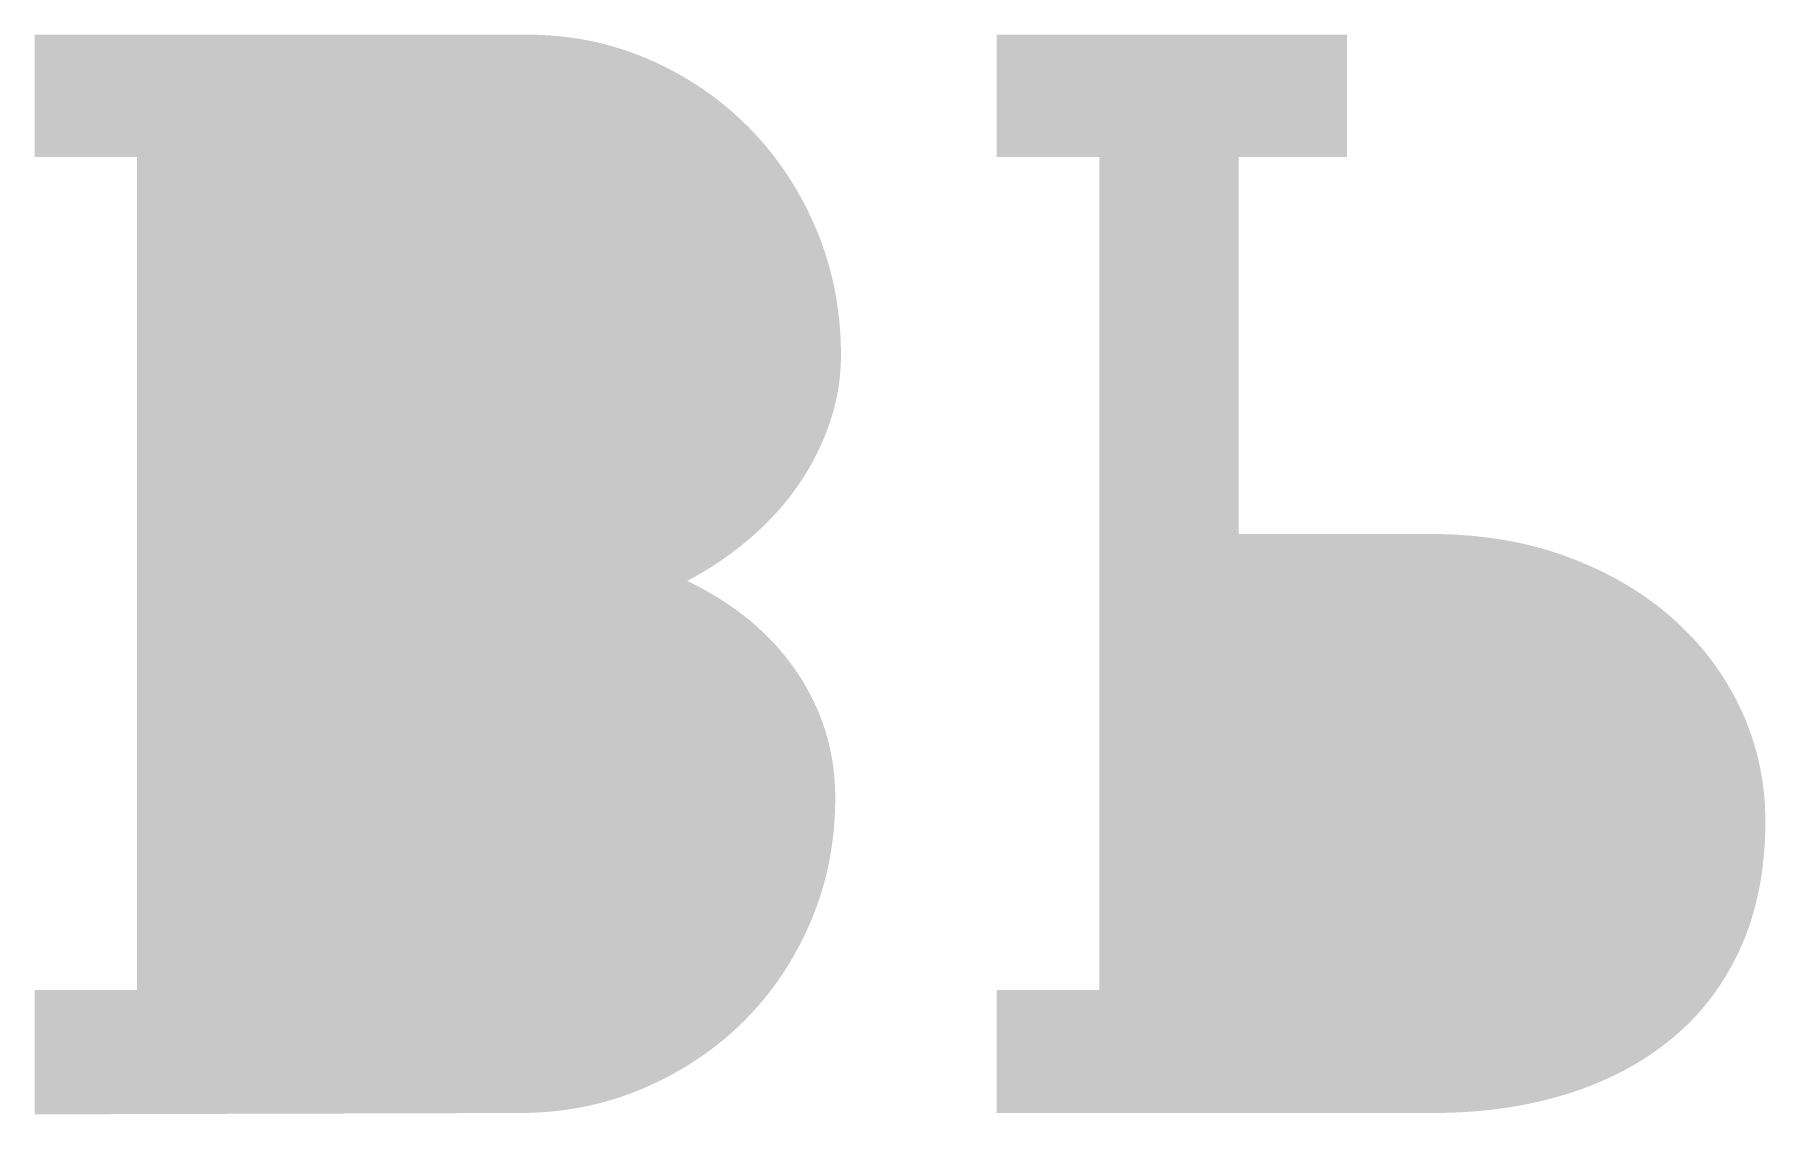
# Model space of a CAD drawing. Header units: inches. Extents: x 0 to 41, y 0 to 128.
# Drawn here: x 19.01 to 23.199, y 115.913 to 118.528 of the extents above; entities that cross this region are included whole.
import ezdxf

# ---------------------------------------------------------------- set-up
doc = ezdxf.new("R2010")
doc.units = ezdxf.units.IN
doc.header["$MEASUREMENT"] = 0
doc.layers.add('Paper', color=7, linetype='Continuous')

msp = doc.modelspace()

# ---------------------------------------------------------------- hatches: boundary and pattern name
at = {"layer": 'Paper', "linetype": 'ByBlock', "lineweight": 0}
h = msp.add_hatch(color=0, dxfattribs=at)
h.dxf.hatch_style = 2
edge = h.paths.add_edge_path()
edge.add_spline(control_points=[(19.0102, 118.2315), (19.0929, 118.2315), (19.1756, 118.2315), (19.2583, 118.2315)], knot_values=[0.082682, 0.082682, 0.082682, 0.082682, 0.165365, 0.165365, 0.165365, 0.165365], degree=3, periodic=0)
edge.add_spline(control_points=[(19.2583, 118.2315), (19.2583, 117.5591), (19.2583, 116.8868), (19.2583, 116.2144)], knot_values=[0.672368, 0.672368, 0.672368, 0.672368, 1.344736, 1.344736, 1.344736, 1.344736], degree=3, periodic=0)
edge.add_spline(control_points=[(19.2583, 116.2144), (19.1756, 116.2144), (19.0929, 116.2144), (19.0102, 116.2144)], knot_values=[0.082682, 0.082682, 0.082682, 0.082682, 0.165365, 0.165365, 0.165365, 0.165365], degree=3, periodic=0)
edge.add_spline(control_points=[(19.0102, 116.2144), (19.0102, 116.1139), (19.0102, 116.0134), (19.0102, 115.913)], knot_values=[0.100482, 0.100482, 0.100482, 0.100482, 0.200964, 0.200964, 0.200964, 0.200964], degree=3, periodic=0)
edge.add_spline(control_points=[(19.0102, 115.913), (19.4018, 115.9141), (19.7934, 115.9152), (20.185, 115.9164)], knot_values=[0.391594, 0.391594, 0.391594, 0.391594, 0.783188, 0.783188, 0.783188, 0.783188], degree=3, periodic=0)
edge.add_spline(control_points=[(20.185, 115.9164), (20.2906, 115.9164), (20.39, 115.9362), (20.483, 115.9758)], knot_values=[0.101988, 0.101988, 0.101988, 0.101988, 0.203976, 0.203976, 0.203976, 0.203976], degree=3, periodic=0)
edge.add_spline(control_points=[(20.483, 115.9758), (20.576, 116.0154), (20.657, 116.0694), (20.7259, 116.1377)], knot_values=[0.097893, 0.097893, 0.097893, 0.097893, 0.195786, 0.195786, 0.195786, 0.195786], degree=3, periodic=0)
edge.add_spline(control_points=[(20.7259, 116.1377), (20.7948, 116.2061), (20.849, 116.2867), (20.8887, 116.3798)], knot_values=[0.097841, 0.097841, 0.097841, 0.097841, 0.195681, 0.195681, 0.195681, 0.195681], degree=3, periodic=0)
edge.add_spline(control_points=[(20.8887, 116.3798), (20.9283, 116.4728), (20.9481, 116.5727), (20.9481, 116.6795)], knot_values=[0.102555, 0.102555, 0.102555, 0.102555, 0.205109, 0.205109, 0.205109, 0.205109], degree=3, periodic=0)
edge.add_spline(control_points=[(20.9481, 116.6795), (20.9481, 116.7909), (20.9171, 116.8925), (20.8551, 116.9844)], knot_values=[0.107889, 0.107889, 0.107889, 0.107889, 0.215779, 0.215779, 0.215779, 0.215779], degree=3, periodic=0)
edge.add_spline(control_points=[(20.8551, 116.9844), (20.793, 117.0762), (20.7046, 117.1497), (20.5898, 117.2049)], knot_values=[0.116364, 0.116364, 0.116364, 0.116364, 0.232727, 0.232727, 0.232727, 0.232727], degree=3, periodic=0)
edge.add_spline(control_points=[(20.5898, 117.2049), (20.6461, 117.2347), (20.6972, 117.2695), (20.7431, 117.3091)], knot_values=[0.061921, 0.061921, 0.061921, 0.061921, 0.123842, 0.123842, 0.123842, 0.123842], degree=3, periodic=0)
edge.add_spline(control_points=[(20.7431, 117.3091), (20.789, 117.3487), (20.8281, 117.392), (20.8602, 117.4391)], knot_values=[0.058507, 0.058507, 0.058507, 0.058507, 0.117014, 0.117014, 0.117014, 0.117014], degree=3, periodic=0)
edge.add_spline(control_points=[(20.8602, 117.4391), (20.8924, 117.4862), (20.9174, 117.5362), (20.9352, 117.589)], knot_values=[0.056027, 0.056027, 0.056027, 0.056027, 0.112053, 0.112053, 0.112053, 0.112053], degree=3, periodic=0)
edge.add_spline(control_points=[(20.9352, 117.589), (20.953, 117.6418), (20.9619, 117.6958), (20.9619, 117.7509)], knot_values=[0.054946, 0.054946, 0.054946, 0.054946, 0.109892, 0.109892, 0.109892, 0.109892], degree=3, periodic=0)
edge.add_spline(control_points=[(20.9619, 117.7509), (20.9619, 117.86), (20.9421, 117.9616), (20.9024, 118.0558)], knot_values=[0.10424, 0.10424, 0.10424, 0.10424, 0.208481, 0.208481, 0.208481, 0.208481], degree=3, periodic=0)
edge.add_spline(control_points=[(20.9024, 118.0558), (20.8628, 118.15), (20.8086, 118.2321), (20.7397, 118.3021)], knot_values=[0.099016, 0.099016, 0.099016, 0.099016, 0.198033, 0.198033, 0.198033, 0.198033], degree=3, periodic=0)
edge.add_spline(control_points=[(20.7397, 118.3021), (20.6707, 118.3722), (20.5901, 118.4273), (20.4976, 118.4675)], knot_values=[0.098316, 0.098316, 0.098316, 0.098316, 0.196632, 0.196632, 0.196632, 0.196632], degree=3, periodic=0)
edge.add_spline(control_points=[(20.4976, 118.4675), (20.4052, 118.5077), (20.3061, 118.5278), (20.2005, 118.5278)], knot_values=[0.101788, 0.101788, 0.101788, 0.101788, 0.203576, 0.203576, 0.203576, 0.203576], degree=3, periodic=0)
edge.add_spline(control_points=[(20.2005, 118.5278), (19.8037, 118.5278), (19.407, 118.5278), (19.0102, 118.5278)], knot_values=[0.39676, 0.39676, 0.39676, 0.39676, 0.79352, 0.79352, 0.79352, 0.79352], degree=3, periodic=0)
h = msp.add_hatch(color=0, dxfattribs=at)
h.dxf.hatch_style = 2
edge = h.paths.add_edge_path()
edge.add_spline(control_points=[(21.3391, 115.9164), (21.6911, 115.9164), (22.043, 115.9164), (22.395, 115.9164)], knot_values=[0.351974, 0.351974, 0.351974, 0.351974, 0.703948, 0.703948, 0.703948, 0.703948], degree=3, periodic=0)
edge.add_spline(control_points=[(22.395, 115.9164), (22.5122, 115.9164), (22.6198, 115.9316), (22.718, 115.962)], knot_values=[0.109141, 0.109141, 0.109141, 0.109141, 0.218281, 0.218281, 0.218281, 0.218281], degree=3, periodic=0)
edge.add_spline(control_points=[(22.718, 115.962), (22.8162, 115.9925), (22.9012, 116.0373), (22.9729, 116.0964)], knot_values=[0.096673, 0.096673, 0.096673, 0.096673, 0.193346, 0.193346, 0.193346, 0.193346], degree=3, periodic=0)
edge.add_spline(control_points=[(22.9729, 116.0964), (23.0447, 116.1555), (23.1004, 116.2293), (23.14, 116.3177)], knot_values=[0.093282, 0.093282, 0.093282, 0.093282, 0.186565, 0.186565, 0.186565, 0.186565], degree=3, periodic=0)
edge.add_spline(control_points=[(23.14, 116.3177), (23.1796, 116.4062), (23.1994, 116.5078), (23.1994, 116.6226)], knot_values=[0.104318, 0.104318, 0.104318, 0.104318, 0.208636, 0.208636, 0.208636, 0.208636], degree=3, periodic=0)
edge.add_spline(control_points=[(23.1994, 116.6226), (23.1994, 116.718), (23.1799, 116.8078), (23.1409, 116.8922)], knot_values=[0.092693, 0.092693, 0.092693, 0.092693, 0.185385, 0.185385, 0.185385, 0.185385], degree=3, periodic=0)
edge.add_spline(control_points=[(23.1409, 116.8922), (23.1018, 116.9766), (23.0467, 117.0504), (22.9755, 117.1136)], knot_values=[0.092764, 0.092764, 0.092764, 0.092764, 0.185529, 0.185529, 0.185529, 0.185529], degree=3, periodic=0)
edge.add_spline(control_points=[(22.9755, 117.1136), (22.9043, 117.1767), (22.8191, 117.2267), (22.7197, 117.2634)], knot_values=[0.099397, 0.099397, 0.099397, 0.099397, 0.198794, 0.198794, 0.198794, 0.198794], degree=3, periodic=0)
edge.add_spline(control_points=[(22.7197, 117.2634), (22.6204, 117.3002), (22.5099, 117.3185), (22.3881, 117.3185)], knot_values=[0.112638, 0.112638, 0.112638, 0.112638, 0.225277, 0.225277, 0.225277, 0.225277], degree=3, periodic=0)
edge.add_spline(control_points=[(22.3881, 117.3185), (22.2337, 117.3185), (22.0792, 117.3185), (21.9248, 117.3185)], knot_values=[0.154455, 0.154455, 0.154455, 0.154455, 0.30891, 0.30891, 0.30891, 0.30891], degree=3, periodic=0)
edge.add_spline(control_points=[(21.9248, 117.3185), (21.9248, 117.6229), (21.9248, 117.9272), (21.9248, 118.2315)], knot_values=[0.304317, 0.304317, 0.304317, 0.304317, 0.608634, 0.608634, 0.608634, 0.608634], degree=3, periodic=0)
edge.add_spline(control_points=[(21.9248, 118.2315), (22.012, 118.2315), (22.0993, 118.2315), (22.1866, 118.2315)], knot_values=[0.087276, 0.087276, 0.087276, 0.087276, 0.174552, 0.174552, 0.174552, 0.174552], degree=3, periodic=0)
edge.add_spline(control_points=[(22.1866, 118.2315), (22.1866, 118.3303), (22.1866, 118.429), (22.1866, 118.5278)], knot_values=[0.098759, 0.098759, 0.098759, 0.098759, 0.197519, 0.197519, 0.197519, 0.197519], degree=3, periodic=0)
edge.add_spline(control_points=[(22.1866, 118.5278), (21.9041, 118.5278), (21.6216, 118.5278), (21.3391, 118.5278)], knot_values=[0.282498, 0.282498, 0.282498, 0.282498, 0.564996, 0.564996, 0.564996, 0.564996], degree=3, periodic=0)
edge.add_spline(control_points=[(21.3391, 118.5278), (21.3391, 118.429), (21.3391, 118.3303), (21.3391, 118.2315)], knot_values=[0.098759, 0.098759, 0.098759, 0.098759, 0.197519, 0.197519, 0.197519, 0.197519], degree=3, periodic=0)
edge.add_spline(control_points=[(21.3391, 118.2315), (21.4218, 118.2315), (21.5045, 118.2315), (21.5871, 118.2315)], knot_values=[0.082682, 0.082682, 0.082682, 0.082682, 0.165365, 0.165365, 0.165365, 0.165365], degree=3, periodic=0)
edge.add_spline(control_points=[(21.5871, 118.2315), (21.5871, 117.5591), (21.5871, 116.8868), (21.5871, 116.2144)], knot_values=[0.672368, 0.672368, 0.672368, 0.672368, 1.344736, 1.344736, 1.344736, 1.344736], degree=3, periodic=0)
edge.add_spline(control_points=[(21.5871, 116.2144), (21.5045, 116.2144), (21.4218, 116.2144), (21.3391, 116.2144)], knot_values=[0.082682, 0.082682, 0.082682, 0.082682, 0.165365, 0.165365, 0.165365, 0.165365], degree=3, periodic=0)
h = msp.add_hatch(color=0, dxfattribs=at)
h.dxf.hatch_style = 2
edge = h.paths.add_edge_path()
edge.add_spline(control_points=[(19.5959, 117.3668), (19.5959, 117.655), (19.5959, 117.9433), (19.5959, 118.2315)], knot_values=[0.28824, 0.28824, 0.28824, 0.28824, 0.576479, 0.576479, 0.576479, 0.576479], degree=3, periodic=0)
edge.add_spline(control_points=[(19.5959, 118.2315), (19.7986, 118.2315), (20.0013, 118.2315), (20.2039, 118.2315)], knot_values=[0.202686, 0.202686, 0.202686, 0.202686, 0.405373, 0.405373, 0.405373, 0.405373], degree=3, periodic=0)
edge.add_spline(control_points=[(20.2039, 118.2315), (20.2591, 118.2315), (20.3102, 118.2177), (20.3572, 118.1902)], knot_values=[0.053569, 0.053569, 0.053569, 0.053569, 0.107139, 0.107139, 0.107139, 0.107139], degree=3, periodic=0)
edge.add_spline(control_points=[(20.3572, 118.1902), (20.4043, 118.1626), (20.4457, 118.1267), (20.4813, 118.0825)], knot_values=[0.05505, 0.05505, 0.05505, 0.05505, 0.1101, 0.1101, 0.1101, 0.1101], degree=3, periodic=0)
edge.add_spline(control_points=[(20.4813, 118.0825), (20.5169, 118.0383), (20.5447, 117.988), (20.5648, 117.9318)], knot_values=[0.057715, 0.057715, 0.057715, 0.057715, 0.115429, 0.115429, 0.115429, 0.115429], degree=3, periodic=0)
edge.add_spline(control_points=[(20.5648, 117.9318), (20.5849, 117.8755), (20.595, 117.8181), (20.595, 117.7595)], knot_values=[0.058581, 0.058581, 0.058581, 0.058581, 0.117162, 0.117162, 0.117162, 0.117162], degree=3, periodic=0)
edge.add_spline(control_points=[(20.595, 117.7595), (20.595, 117.709), (20.5846, 117.6602), (20.564, 117.6131)], knot_values=[0.050251, 0.050251, 0.050251, 0.050251, 0.100503, 0.100503, 0.100503, 0.100503], degree=3, periodic=0)
edge.add_spline(control_points=[(20.564, 117.6131), (20.5433, 117.566), (20.5154, 117.5241), (20.4804, 117.4874)], knot_values=[0.05058, 0.05058, 0.05058, 0.05058, 0.101161, 0.101161, 0.101161, 0.101161], degree=3, periodic=0)
edge.add_spline(control_points=[(20.4804, 117.4874), (20.4454, 117.4506), (20.404, 117.4213), (20.3564, 117.3995)], knot_values=[0.050972, 0.050972, 0.050972, 0.050972, 0.101944, 0.101944, 0.101944, 0.101944], degree=3, periodic=0)
edge.add_spline(control_points=[(20.3564, 117.3995), (20.3087, 117.3777), (20.2579, 117.3668), (20.2039, 117.3668)], knot_values=[0.052382, 0.052382, 0.052382, 0.052382, 0.104763, 0.104763, 0.104763, 0.104763], degree=3, periodic=0)
h = msp.add_hatch(color=0, dxfattribs=at)
h.dxf.hatch_style = 2
edge = h.paths.add_edge_path()
edge.add_spline(control_points=[(19.5959, 116.2144), (19.5959, 116.4986), (19.5959, 116.7828), (19.5959, 117.0671)], knot_values=[0.28422, 0.28422, 0.28422, 0.28422, 0.568441, 0.568441, 0.568441, 0.568441], degree=3, periodic=0)
edge.add_spline(control_points=[(19.5959, 117.0671), (19.7934, 117.0671), (19.9909, 117.0671), (20.1884, 117.0671)], knot_values=[0.197519, 0.197519, 0.197519, 0.197519, 0.395038, 0.395038, 0.395038, 0.395038], degree=3, periodic=0)
edge.add_spline(control_points=[(20.1884, 117.0671), (20.2436, 117.0671), (20.2949, 117.0561), (20.3426, 117.0343)], knot_values=[0.052947, 0.052947, 0.052947, 0.052947, 0.105895, 0.105895, 0.105895, 0.105895], degree=3, periodic=0)
edge.add_spline(control_points=[(20.3426, 117.0343), (20.3903, 117.0125), (20.4316, 116.9832), (20.4666, 116.9465)], knot_values=[0.050972, 0.050972, 0.050972, 0.050972, 0.101944, 0.101944, 0.101944, 0.101944], degree=3, periodic=0)
edge.add_spline(control_points=[(20.4666, 116.9465), (20.5017, 116.9097), (20.5295, 116.8672), (20.5502, 116.819)], knot_values=[0.051076, 0.051076, 0.051076, 0.051076, 0.102151, 0.102151, 0.102151, 0.102151], degree=3, periodic=0)
edge.add_spline(control_points=[(20.5502, 116.819), (20.5708, 116.7708), (20.5812, 116.7208), (20.5812, 116.6691)], knot_values=[0.051368, 0.051368, 0.051368, 0.051368, 0.102735, 0.102735, 0.102735, 0.102735], degree=3, periodic=0)
edge.add_spline(control_points=[(20.5812, 116.6691), (20.5812, 116.6129), (20.5708, 116.5575), (20.5502, 116.5029)], knot_values=[0.056678, 0.056678, 0.056678, 0.056678, 0.113355, 0.113355, 0.113355, 0.113355], degree=3, periodic=0)
edge.add_spline(control_points=[(20.5502, 116.5029), (20.5295, 116.4484), (20.5014, 116.3999), (20.4658, 116.3574)], knot_values=[0.056352, 0.056352, 0.056352, 0.056352, 0.112704, 0.112704, 0.112704, 0.112704], degree=3, periodic=0)
edge.add_spline(control_points=[(20.4658, 116.3574), (20.4302, 116.3149), (20.3885, 116.2804), (20.3409, 116.254)], knot_values=[0.054344, 0.054344, 0.054344, 0.054344, 0.108688, 0.108688, 0.108688, 0.108688], degree=3, periodic=0)
edge.add_spline(control_points=[(20.3409, 116.254), (20.2932, 116.2276), (20.2424, 116.2144), (20.1884, 116.2144)], knot_values=[0.053082, 0.053082, 0.053082, 0.053082, 0.106165, 0.106165, 0.106165, 0.106165], degree=3, periodic=0)
h = msp.add_hatch(color=0, dxfattribs=at)
h.dxf.hatch_style = 2
edge = h.paths.add_edge_path()
edge.add_spline(control_points=[(21.9248, 116.2144), (21.9248, 116.4883), (21.9248, 116.7622), (21.9248, 117.0361)], knot_values=[0.273885, 0.273885, 0.273885, 0.273885, 0.54777, 0.54777, 0.54777, 0.54777], degree=3, periodic=0)
edge.add_spline(control_points=[(21.9248, 117.0361), (22.0815, 117.0361), (22.2383, 117.0361), (22.395, 117.0361)], knot_values=[0.156752, 0.156752, 0.156752, 0.156752, 0.313504, 0.313504, 0.313504, 0.313504], degree=3, periodic=0)
edge.add_spline(control_points=[(22.395, 117.0361), (22.4605, 117.0361), (22.5205, 117.0272), (22.575, 117.0094)], knot_values=[0.060912, 0.060912, 0.060912, 0.060912, 0.121823, 0.121823, 0.121823, 0.121823], degree=3, periodic=0)
edge.add_spline(control_points=[(22.575, 117.0094), (22.6296, 116.9916), (22.6767, 116.9654), (22.7163, 116.931)], knot_values=[0.054211, 0.054211, 0.054211, 0.054211, 0.108423, 0.108423, 0.108423, 0.108423], degree=3, periodic=0)
edge.add_spline(control_points=[(22.7163, 116.931), (22.7559, 116.8965), (22.7869, 116.8535), (22.8093, 116.8018)], knot_values=[0.053515, 0.053515, 0.053515, 0.053515, 0.107031, 0.107031, 0.107031, 0.107031], degree=3, periodic=0)
edge.add_spline(control_points=[(22.8093, 116.8018), (22.8317, 116.7501), (22.8429, 116.6904), (22.8429, 116.6226)], knot_values=[0.061183, 0.061183, 0.061183, 0.061183, 0.122366, 0.122366, 0.122366, 0.122366], degree=3, periodic=0)
edge.add_spline(control_points=[(22.8429, 116.6226), (22.8429, 116.494), (22.8038, 116.3938), (22.7257, 116.3221)], knot_values=[0.110846, 0.110846, 0.110846, 0.110846, 0.221692, 0.221692, 0.221692, 0.221692], degree=3, periodic=0)
edge.add_spline(control_points=[(22.7257, 116.3221), (22.6477, 116.2503), (22.5231, 116.2144), (22.352, 116.2144)], knot_values=[0.132603, 0.132603, 0.132603, 0.132603, 0.265207, 0.265207, 0.265207, 0.265207], degree=3, periodic=0)

doc.saveas('drawing.dxf')
